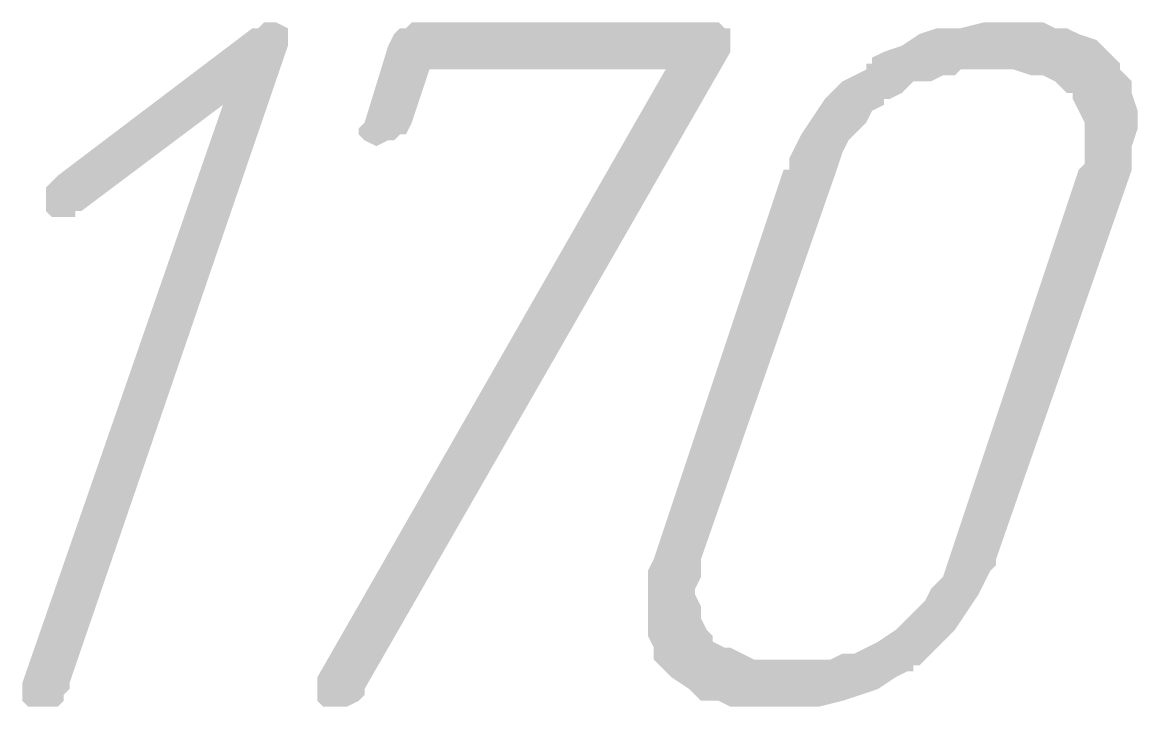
# Model space of a CAD drawing. Extents: x 346 to 4955, y 45 to 639.
# Drawn here: x 1609.937 to 1614.72, y 249.355 to 252.292 of the extents above; entities that cross this region are included whole.
import ezdxf

# ---------------------------------------------------------------- set-up
doc = ezdxf.new("R2010")
doc.units = 0
doc.header["$MEASUREMENT"] = 0
doc.layers.add('PDF _Сплошная заливка', color=7, linetype='CONTINUOUS')

msp = doc.modelspace()

# ---------------------------------------------------------------- hatches: boundary and pattern name
at = {"layer": 'PDF _Сплошная заливка', "transparency": 33554559}
for points in [[(1611.0759, 252.2666), (1611.0759, 252.2666), (1611.0759, 252.2413), (1611.0759, 252.2159), (1611.0759, 252.1907), (1610.1395, 249.4566), (1610.1395, 249.4566), (1610.1395, 249.4313), (1610.1142, 249.4059), (1610.1142, 249.3806), (1610.0889, 249.3553), (1610.0383, 249.3553), (1610.0129, 249.3553), (1609.9877, 249.3553), (1609.9623, 249.3553), (1609.937, 249.3806), (1609.937, 249.3806), (1609.937, 249.4059), (1609.937, 249.4566), (1610.7975, 251.9375), (1610.1901, 251.4819), (1610.1648, 251.4819), (1610.1648, 251.4565), (1610.1395, 251.4565), (1610.1142, 251.4565), (1610.0889, 251.4565), (1610.0889, 251.4565), (1610.0635, 251.4565), (1610.0383, 251.4819), (1610.0383, 251.4819), (1610.0383, 251.5071), (1610.0383, 251.5325), (1610.0383, 251.5577), (1610.0383, 251.5577), (1610.0383, 251.5831), (1610.0635, 251.6084), (1610.0889, 251.6337), (1610.924, 252.2666), (1610.924, 252.2666), (1610.9494, 252.2666), (1610.9746, 252.2919), (1611.0253, 252.2919), (1611.0253, 252.2919)], [(1612.9486, 252.2666), (1612.974, 252.2666), (1612.974, 252.2413), (1612.974, 252.2159), (1612.974, 252.1907), (1612.974, 252.1907), (1612.974, 252.1653), (1611.4048, 249.4313), (1611.4048, 249.4313), (1611.4048, 249.4059), (1611.3796, 249.3806), (1611.3289, 249.3553), (1611.3037, 249.3553), (1611.2783, 249.3553), (1611.253, 249.3553), (1611.2277, 249.3553), (1611.2024, 249.3806), (1611.2024, 249.3806), (1611.2024, 249.4059), (1611.2024, 249.4566), (1611.2024, 249.4566), (1611.2024, 249.4819), (1612.6956, 252.0894), (1611.6832, 252.0894), (1611.6073, 251.8615), (1611.6073, 251.8615), (1611.6073, 251.8615), (1611.5821, 251.8109), (1611.5567, 251.8109), (1611.5315, 251.7856), (1611.5061, 251.7856), (1611.4555, 251.7603), (1611.4555, 251.7603), (1611.4048, 251.7856), (1611.4048, 251.7856), (1611.3796, 251.8109), (1611.3796, 251.8363), (1611.4048, 251.8615), (1611.5061, 252.1907), (1611.5061, 252.1907), (1611.5061, 252.1907), (1611.5315, 252.2413), (1611.5567, 252.2666), (1611.5821, 252.2666), (1611.6073, 252.2919), (1611.6326, 252.2919), (1612.9234, 252.2919)]]:
    msp.add_hatch(color=256, dxfattribs=at).paths.add_polyline_path(points)
h = msp.add_hatch(color=256, dxfattribs=at)
h.paths.add_polyline_path([(1614.1888, 252.0894), (1613.961, 252.0894), (1613.9356, 252.0641), (1613.885, 252.0641), (1613.8345, 252.0387), (1613.7585, 252.0387), (1613.7079, 251.9881), (1613.6573, 251.9629), (1613.632, 251.9629), (1613.632, 251.9375), (1613.5813, 251.9121), (1613.5561, 251.8615), (1613.5307, 251.8363), (1613.4801, 251.7856), (1613.4548, 251.7349), (1613.4295, 251.6591), (1612.8474, 249.9882), (1612.8474, 249.9629), (1612.8474, 249.9376), (1612.8474, 249.9123), (1612.8221, 249.8616), (1612.8221, 249.8363), (1612.8474, 249.7857), (1612.8474, 249.735), (1612.8727, 249.6844), (1612.8727, 249.6844), (1612.898, 249.6591), (1612.898, 249.6338), (1612.9486, 249.6085), (1612.974, 249.6085), (1613.0246, 249.5831), (1613.0752, 249.5578), (1613.1258, 249.5578), (1613.3789, 249.5578), (1613.4042, 249.5578), (1613.4548, 249.5831), (1613.5054, 249.5831), (1613.5561, 249.6085), (1613.6067, 249.6338), (1613.6826, 249.6844), (1613.6826, 249.6844), (1613.7079, 249.7097), (1613.7332, 249.735), (1613.7585, 249.7603), (1613.8091, 249.811), (1613.8345, 249.8616), (1613.885, 249.9123), (1613.9104, 249.9882), (1614.4672, 251.6591), (1614.4672, 251.6591), (1614.4924, 251.6843), (1614.4924, 251.7097), (1614.4924, 251.7603), (1614.4924, 251.8109), (1614.4924, 251.8615), (1614.4672, 251.9121), (1614.4418, 251.9629), (1614.4418, 251.9629), (1614.4418, 251.9881), (1614.4165, 251.9881), (1614.3912, 252.0135), (1614.3659, 252.0387), (1614.3153, 252.0641), (1614.2647, 252.0641)], flags=0)
h.paths.add_polyline_path([(1614.3153, 252.2919), (1614.3659, 252.2666), (1614.4165, 252.2666), (1614.4672, 252.2413), (1614.5431, 252.2159), (1614.5937, 252.1653), (1614.6443, 252.1147), (1614.6443, 252.0894), (1614.6696, 252.0641), (1614.6949, 252.0387), (1614.6949, 251.9881), (1614.7202, 251.9121), (1614.7202, 251.8363), (1614.6949, 251.7603), (1614.6949, 251.7097), (1614.6949, 251.6591), (1614.1128, 249.9882), (1614.1128, 249.9629), (1614.1128, 249.9629), (1614.1128, 249.9629), (1614.0875, 249.9376), (1614.0622, 249.8869), (1614.0369, 249.8363), (1613.9863, 249.7603), (1613.9356, 249.6844), (1613.8597, 249.6085), (1613.7838, 249.5325), (1613.7585, 249.5325), (1613.7585, 249.5325), (1613.7585, 249.5072), (1613.7332, 249.5072), (1613.6826, 249.4819), (1613.6067, 249.4313), (1613.5307, 249.4059), (1613.4548, 249.3806), (1613.3536, 249.3553), (1613.2523, 249.3553), (1613.0499, 249.3553), (1613.0246, 249.3553), (1612.974, 249.3553), (1612.9234, 249.3806), (1612.8474, 249.3806), (1612.7968, 249.4313), (1612.7209, 249.4819), (1612.6702, 249.5325), (1612.6702, 249.5325), (1612.645, 249.5578), (1612.645, 249.6085), (1612.6197, 249.6591), (1612.6197, 249.7097), (1612.6197, 249.811), (1612.6197, 249.8869), (1612.6197, 249.9376), (1612.645, 249.9882), (1613.2018, 251.6591), (1613.2018, 251.6591), (1613.227, 251.6591), (1613.227, 251.6843), (1613.227, 251.7097), (1613.2523, 251.7603), (1613.2777, 251.8109), (1613.3283, 251.8869), (1613.3789, 251.9629), (1613.4548, 252.0387), (1613.5561, 252.0894), (1613.5561, 252.0894), (1613.5561, 252.1147), (1613.5813, 252.1147), (1613.5813, 252.1401), (1613.632, 252.1653), (1613.7079, 252.1907), (1613.7838, 252.2413), (1613.8597, 252.2666), (1613.961, 252.2666), (1614.0622, 252.2919), (1614.2899, 252.2919)], flags=0)

doc.saveas('drawing.dxf')
